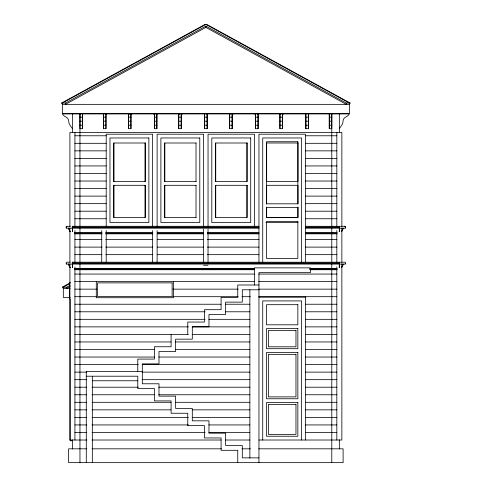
<?xml version="1.0" encoding="UTF-8"?>
<svg xmlns="http://www.w3.org/2000/svg" width="487" height="487" viewBox="0 0 487 487"><rect width="100%" height="100%" fill="white"/><g stroke="black" fill="none" stroke-linecap="round" stroke-linejoin="round"><path stroke-width="0.73" d="M65.495 103.061L65.495 104.352L205.879 27.4L346.257 104.352L346.263 103.061L205.879 26.109L65.495 103.061L61.63 103.025L62.354 104.352L62.354 113.441L349.398 113.441L349.398 103.061L205.879 24.387L205.149 24.35L61.63 103.025M79.941 114.262L79.941 113.928L79.959 128.696L82.473 128.696L82.486 113.928L82.455 114.262M103.457 113.928L103.439 128.696L105.953 128.696L105.971 113.928M128.428 128.696L128.44 113.928L128.428 128.696L130.942 128.696L130.96 113.928L130.942 128.696M154.361 128.696L154.373 113.928L154.361 128.696L156.875 128.696L156.887 113.928L156.875 128.696M178.717 128.696L178.735 113.928L178.717 128.696L181.231 128.696L181.249 113.928L181.231 128.696M207.176 113.928L207.164 128.696L204.65 128.696L204.662 113.928M205.879 27.4L205.879 26.109M229.639 128.696L229.651 113.928L229.639 128.696L232.153 128.696L232.165 113.928L232.153 128.696M255.565 128.696L255.584 113.928L255.565 128.696L258.08 128.696L258.098 113.928L258.08 128.696M279.928 128.696L279.94 113.928L279.928 128.696L282.442 128.696L282.454 113.928L282.442 128.696M308.368 128.696L308.368 113.928L308.368 128.696L305.854 128.696L305.873 113.928M329.297 113.928L329.279 128.696L331.793 128.696L331.811 113.928M305.392 228.178L345.1 228.178L345.618 227.125A0.834 0.834 0 0 0 344.79 226.291L341.381 226.291M70.371 262.201L66.963 262.201A0.834 0.834 0 0 0 66.135 263.035L66.652 264.088L345.1 264.088L345.618 263.035A0.834 0.834 0 0 0 344.79 262.201L341.381 262.201M339.476 264.07L339.463 262.231L72.301 262.201L72.277 264.082M345.6 227.788L345.161 228.172M345.6 263.698L345.161 264.082M339.476 228.172L339.463 226.321L305.392 226.291M350.123 103.025L349.398 104.352L62.354 104.352L62.354 103.061L205.879 24.387L206.604 24.35L350.123 103.025L346.263 103.061M339.342 128.696L341.722 125.202A7.603 7.603 0 0 0 343.037 121.172A4.651 4.651 0 0 1 345.636 117.148A9.904 9.904 0 0 0 349.398 113.928L62.354 113.928A9.904 9.904 0 0 0 66.116 117.148A4.651 4.651 0 0 1 68.716 121.172A7.603 7.603 0 0 0 70.031 125.202L72.411 128.696M70.146 297.447L63.322 297.447L63.322 288.359L62.58 287.038L70.518 282.6M69.927 283.519L63.31 287.22L62.58 287.038M70.146 288.359L63.322 288.359L63.31 287.22L66.81 287.22L70.11 285.376M70.122 286.514L66.816 288.359L66.81 287.22M205.149 24.35L206.604 24.35M79.965 117.148L82.48 117.148M103.451 117.148L105.965 117.148M128.44 117.148L130.954 117.148M154.367 117.148L156.881 117.148M178.729 117.148L181.243 117.148M204.656 117.148L207.17 117.148M229.645 117.148L232.159 117.148M255.578 117.148L258.092 117.148M279.934 117.148L282.448 117.148M305.866 117.148L308.381 117.148M329.291 117.148L331.805 117.148M79.959 121.172L82.48 121.172M103.445 121.172L105.959 121.172M128.434 121.172L130.948 121.172M154.367 121.172L156.881 121.172M178.723 121.172L181.237 121.172M204.656 121.172L207.17 121.172M229.639 121.172L232.153 121.172M255.572 121.172L258.086 121.172M279.928 121.172L282.448 121.172M305.86 121.172L308.374 121.172M329.285 121.172L331.799 121.172M79.959 125.202L82.473 125.202M103.445 125.202L105.959 125.202M128.434 125.202L130.948 125.202M154.361 125.202L156.875 125.202M178.723 125.202L181.237 125.202M204.65 125.202L207.164 125.202M229.639 125.202L232.153 125.202M255.572 125.202L258.086 125.202M279.928 125.202L282.442 125.202M305.86 125.202L308.374 125.202M329.285 125.202L331.799 125.202M74.925 135.77L106.203 135.77M305.392 135.77L336.827 135.77M196.17 143.001L164.661 143.001L164.661 181.548L196.17 181.548M74.925 143.312L106.203 143.312M305.392 143.312L336.827 143.312M74.925 150.854L106.203 150.854M305.392 150.854L336.827 150.854M74.925 158.397L106.203 158.397M305.392 158.397L336.827 158.397M74.925 165.945L106.203 165.945M305.392 165.945L336.827 165.945M74.925 173.488L106.203 173.488M305.392 173.488L336.827 173.488M74.925 181.03L106.203 181.03M305.392 181.03L336.827 181.03M196.17 185.316L164.661 185.316L164.661 217.488L196.17 217.488M74.925 188.572L106.203 188.572M305.392 188.572L336.827 188.572M74.925 196.115L106.203 196.115M305.392 196.115L336.827 196.115M74.925 203.657L106.203 203.657M305.392 203.657L336.827 203.657M74.925 211.206L106.203 211.206M305.392 211.206L336.827 211.206M74.925 218.748L106.203 218.748M305.392 218.748L336.827 218.748M265.878 222.516L298.038 222.516M258.956 228.178L66.652 228.178L66.141 227.125A0.834 0.834 0 0 1 66.963 226.291L70.371 226.291M258.956 226.291L72.301 226.291L72.277 228.172M340.054 226.291L340.748 226.291M72.411 227.125L258.956 227.125M305.392 227.125L339.342 227.125M72.411 227.648L258.956 227.648M305.392 227.648L339.342 227.648M74.675 232.579L101.953 232.579M105.746 232.579L152.772 232.579M157.319 232.579L203.584 232.579M207.377 232.579L258.956 232.579M305.392 232.579L337.077 232.579M74.675 233.206L101.953 233.206M105.746 233.206L152.772 233.206M157.319 233.206L203.584 233.206M207.377 233.206L258.956 233.206M305.392 233.206L337.077 233.206M74.675 233.833L101.953 233.833M105.746 233.833L152.772 233.833M157.319 233.833L203.584 233.833M207.377 233.833L258.956 233.833M305.392 233.833L337.077 233.833M74.925 239.567L101.953 239.567M105.746 239.567L152.772 239.567M157.319 239.567L203.584 239.567M207.377 239.567L258.956 239.567M305.392 239.567L336.827 239.567M74.925 247.116L101.953 247.116M105.746 247.116L152.772 247.116M157.319 247.116L203.584 247.116M207.377 247.116L258.956 247.116M305.392 247.116L336.827 247.116M74.925 254.658L101.953 254.658M105.746 254.658L152.772 254.658M157.319 254.658L203.584 254.658M207.377 254.658L258.956 254.658M305.392 254.658L336.827 254.658M340.054 262.201L340.748 262.201M72.411 263.035L339.342 263.035M72.411 263.558L339.342 263.558M203.56 265.263L208.04 265.263M74.675 268.483L254.19 268.483M309.732 268.483L337.077 268.483M74.675 269.116L254.19 269.116M309.732 269.116L337.077 269.116M74.675 269.743L254.19 269.743M309.732 269.743L337.077 269.743M74.925 274.065L254.19 274.065M258.755 274.065L336.827 274.065M74.925 281.608L254.19 281.608M258.755 281.608L336.827 281.608M258.956 284.998L237.747 284.998L237.747 297.35L221.086 297.35L221.086 309.695L204.424 309.695L204.424 322.047L187.763 322.047L187.763 334.392M74.925 289.15L96.694 289.15M172.782 289.15L238.21 289.15M258.755 289.15L336.827 289.15M258.956 289.783L242.295 289.783L242.295 302.129L225.633 302.129L225.633 314.474L208.972 314.474L208.972 326.826L192.304 326.826L192.304 339.171L175.643 339.171L175.643 351.523L158.981 351.523L158.981 363.868L142.32 363.868L142.32 383.78L158.981 383.78L158.981 396.132L175.643 396.132L175.643 408.477L192.304 408.477L192.304 420.829L208.972 420.829L208.972 433.174L225.633 433.174L225.633 445.52L242.295 445.52L242.295 457.871L258.956 457.871M74.925 296.693L96.694 296.693M172.782 296.693L238.21 296.693M242.015 296.693L250.385 296.693M258.755 296.693L336.827 296.693M258.956 297.149L305.392 297.149M74.925 304.241L221.031 304.241M225.584 304.241L249.855 304.241M305.392 304.241L336.827 304.241M74.925 311.783L205.106 311.783M225.584 311.783L249.855 311.783M305.392 311.783L336.827 311.783M74.925 319.326L205.106 319.326M208.899 319.326L249.855 319.326M305.392 319.326L336.827 319.326M74.925 326.868L188.42 326.868M192.213 326.868L249.855 326.868M305.392 326.868L336.827 326.868M74.925 334.411L188.42 334.411M192.213 334.411L249.855 334.411M305.392 334.411L336.827 334.411M74.925 341.953L170.974 341.953M175.521 341.953L249.855 341.953M305.392 341.953L336.827 341.953M74.925 349.502L154.288 349.502M175.521 349.502L249.855 349.502M305.392 349.502L336.827 349.502M74.925 357.044L154.288 357.044M158.835 357.044L249.855 357.044M305.392 357.044L336.827 357.044M74.925 364.586L138.357 364.586M142.149 364.586L249.855 364.586M305.392 364.586L336.827 364.586M142.32 371.435L86.278 371.435L86.278 462.65M74.925 372.129L86.783 372.129M142.149 372.129L249.855 372.129M305.392 372.129L336.827 372.129M86.278 376.214L137.778 376.214L137.778 388.565L154.44 388.565L154.44 400.911L171.101 400.911L171.101 413.256L187.763 413.256L187.763 425.608L204.424 425.608L204.424 437.953L221.086 437.953L221.086 450.305L237.747 450.305L237.747 462.65M74.925 379.671L86.783 379.671M142.149 379.671L249.855 379.671M305.392 379.671L336.827 379.671M92.335 380.761L137.778 380.761M74.925 387.214L86.783 387.214M92.092 387.214L138.357 387.214M158.835 387.214L249.855 387.214M305.392 387.214L336.827 387.214M74.925 394.762L86.783 394.762M92.092 394.762L154.288 394.762M158.835 394.762L249.855 394.762M305.392 394.762L336.827 394.762M74.925 402.305L86.783 402.305M92.092 402.305L170.974 402.305M175.521 402.305L249.855 402.305M305.392 402.305L336.827 402.305M74.925 409.847L86.783 409.847M92.092 409.847L170.974 409.847M192.213 409.847L249.855 409.847M305.392 409.847L336.827 409.847M74.925 417.389L86.783 417.389M92.092 417.389L188.42 417.389M192.213 417.389L249.855 417.389M305.392 417.389L336.827 417.389M74.925 424.932L86.783 424.932M92.092 424.932L188.42 424.932M208.899 424.932L249.855 424.932M305.392 424.932L336.827 424.932M74.925 432.474L86.783 432.474M92.092 432.474L205.106 432.474M208.899 432.474L249.855 432.474M305.392 432.474L336.827 432.474M86.783 440.017L69.897 440.017L69.897 263.844M92.092 440.017L221.031 440.017M225.584 440.017L249.855 440.017M258.956 440.017L341.856 440.017L341.856 263.844M72.429 440.772L70.158 440.772L70.158 298.963M86.802 448.819L68.643 448.819L68.643 462.65L343.11 462.65L343.11 448.819L258.755 448.819M92.128 448.819L221.475 448.819M242.015 448.819L250.385 448.819M66.664 228.178L66.129 227.648M66.664 264.088L66.141 263.558M331.781 114.262L331.781 113.928L331.793 462.65M329.267 114.262L329.267 113.928L329.279 128.696M308.295 113.928L308.295 114.262M305.781 114.262L305.781 113.928L305.854 128.696M283.312 113.928L283.312 114.262M280.798 113.928L280.798 114.262M257.38 113.928L257.38 114.262M254.865 113.928L254.865 114.262M233.023 113.928L233.023 114.262M230.503 113.928L230.509 114.262M207.091 114.262L207.091 113.928L207.164 128.696M204.577 113.928L204.577 114.262M182.101 113.928L182.101 114.262M179.587 113.928L179.587 114.262M156.175 113.928L156.175 114.262M153.661 113.928L153.661 114.262M131.813 113.928L131.813 114.262M129.299 113.928L129.299 114.262M105.886 113.928L105.886 114.262M103.366 113.928L103.372 114.262M341.856 226.632L341.856 132.47L69.897 132.47L69.897 226.632M341.856 228.153L341.856 262.323M339.342 113.928L339.342 132.47M339.342 226.297L339.342 231.635M339.342 262.207L339.342 267.546M339.342 439.828L339.342 448.953M336.827 132.47L336.827 226.632M336.827 230.43L336.827 262.323M336.827 266.882L336.827 440.017M305.392 262.201L305.392 134.199L258.956 134.199L258.956 262.201M305.392 296.693L305.392 440.017M301.623 262.201L301.623 137.967L262.724 137.967L262.724 262.201M301.623 440.017L301.623 300.923L262.724 300.923L262.724 440.017M298.007 204.023L298.007 185.316L266.657 185.316L266.657 204.023M298.007 207.018L298.007 217.488L266.657 217.488L266.657 207.018M258.956 462.65L258.956 272.653L310.456 272.653L310.456 267.874L254.409 267.874L254.409 284.998M254.476 226.291L254.476 134.199L208.04 134.199L208.04 226.291M249.868 289.783L249.868 458.103M246.933 143.001L246.933 181.548M246.933 185.316L246.933 217.488M215.735 143.001L215.735 181.548M215.735 185.316L215.735 217.488M208.04 229.054L208.04 262.25M204.65 113.928L204.65 128.696M203.56 226.291L203.56 134.199L157.118 134.199L157.118 226.291M203.56 229.054L203.56 262.25M196.018 143.001L196.018 181.548M196.018 185.316L196.018 217.488M173.384 281.608L173.384 297.715L96.298 297.715L96.298 281.608M171.101 334.392L171.101 346.738L154.44 346.738L154.44 359.089L137.778 359.089L137.778 371.435M164.819 143.001L164.819 181.548M164.819 185.316L164.819 217.488M157.118 230.564L157.118 262.25M152.638 226.291L152.638 134.199L106.203 134.199L106.203 226.291M152.638 230.564L152.638 262.25M145.096 143.001L145.096 181.548M145.096 185.316L145.096 217.488M113.903 143.001L113.903 181.548M113.903 185.316L113.903 217.488M106.203 230.564L106.203 262.25M105.953 113.928L105.953 128.696M103.439 113.928L103.439 128.696M101.722 230.564L101.722 262.25M92.335 376.214L92.335 462.65M82.473 113.928L82.473 128.696M79.959 113.928L79.959 462.65M74.925 132.47L74.925 226.632M74.925 230.43L74.925 262.323M74.925 266.882L74.925 440.017M72.66 226.291L72.66 228.555M72.66 262.201L72.66 264.465M72.411 113.928L72.411 132.47M72.411 226.297L72.411 231.635M72.411 262.207L72.411 267.546M72.411 439.828L72.411 449.008M69.897 228.153L69.897 262.323M69.519 282.831L69.519 298.939M72.52 231.635A8.37 0.548 -90 0 1 72.411 228.178M66.135 227.125A0.834 0.834 0 0 1 66.969 226.291M72.52 267.546A8.37 0.548 -90 0 1 72.411 264.088M339.342 264.088A8.37 0.548 -90 0 1 339.232 267.546M344.784 226.291A0.834 0.834 0 0 1 345.618 227.125M339.342 228.178A8.37 0.548 -90 0 1 339.232 231.635M148.87 137.967L109.971 137.967L109.971 222.516L148.87 222.516L148.87 137.967M199.786 137.967L160.893 137.967L160.893 222.516L199.786 222.516L199.786 137.967M250.708 137.967L211.808 137.967L211.808 222.516L250.708 222.516L250.708 137.967M297.849 141.741L266.499 141.741L266.499 203.816L297.849 203.816L297.849 141.741M145.254 143.001L113.745 143.001L113.745 181.548L145.254 181.548L145.254 143.001M247.092 143.001L215.583 143.001L215.583 181.548L247.092 181.548L247.092 143.001M298.007 143.001L266.657 143.001L266.657 181.548L298.007 181.548L298.007 143.001M145.254 185.316L113.745 185.316L113.745 217.488L145.254 217.488L145.254 185.316M247.092 185.316L215.583 185.316L215.583 217.488L247.092 217.488L247.092 185.316M297.849 207.59L266.499 207.59L266.499 217.646L297.849 217.646L297.849 207.59M297.849 221.421L266.499 221.421L266.499 258.427L297.849 258.427L297.849 221.421M172.13 282.868L97.558 282.868L97.558 296.461L172.13 296.461L172.13 282.868M297.849 304.692L266.499 304.692L266.499 324.811L297.849 324.811L297.849 304.692M297.849 328.579L266.499 328.579L266.499 348.698L297.849 348.698L297.849 328.579M295.962 330.466L268.386 330.466L268.386 346.811L295.962 346.811L295.962 330.466M297.849 352.466L266.499 352.466L266.499 398.756L297.849 398.756L297.849 352.466M295.962 354.353L268.386 354.353L268.386 396.875L295.962 396.875L295.962 354.353M297.849 402.53L266.499 402.53L266.499 436.249L297.849 436.249L297.849 402.53M295.962 404.417L268.386 404.417L268.386 434.361L295.962 434.361L295.962 404.417M68.643 264.088A8.37 8.37 0 0 0 70.28 267.546A8.37 8.352 -90 0 1 68.643 264.088M68.643 228.178A8.37 8.352 -90 0 0 70.274 231.635A8.37 8.37 0 0 1 68.643 228.178M341.74 267.205A8.37 8.352 -90 0 0 343.11 264.088A8.37 8.37 0 0 1 341.734 267.205M341.74 231.295A8.37 8.352 -90 0 0 343.11 228.178A8.37 8.37 0 0 1 341.734 231.295"/></g></svg>
